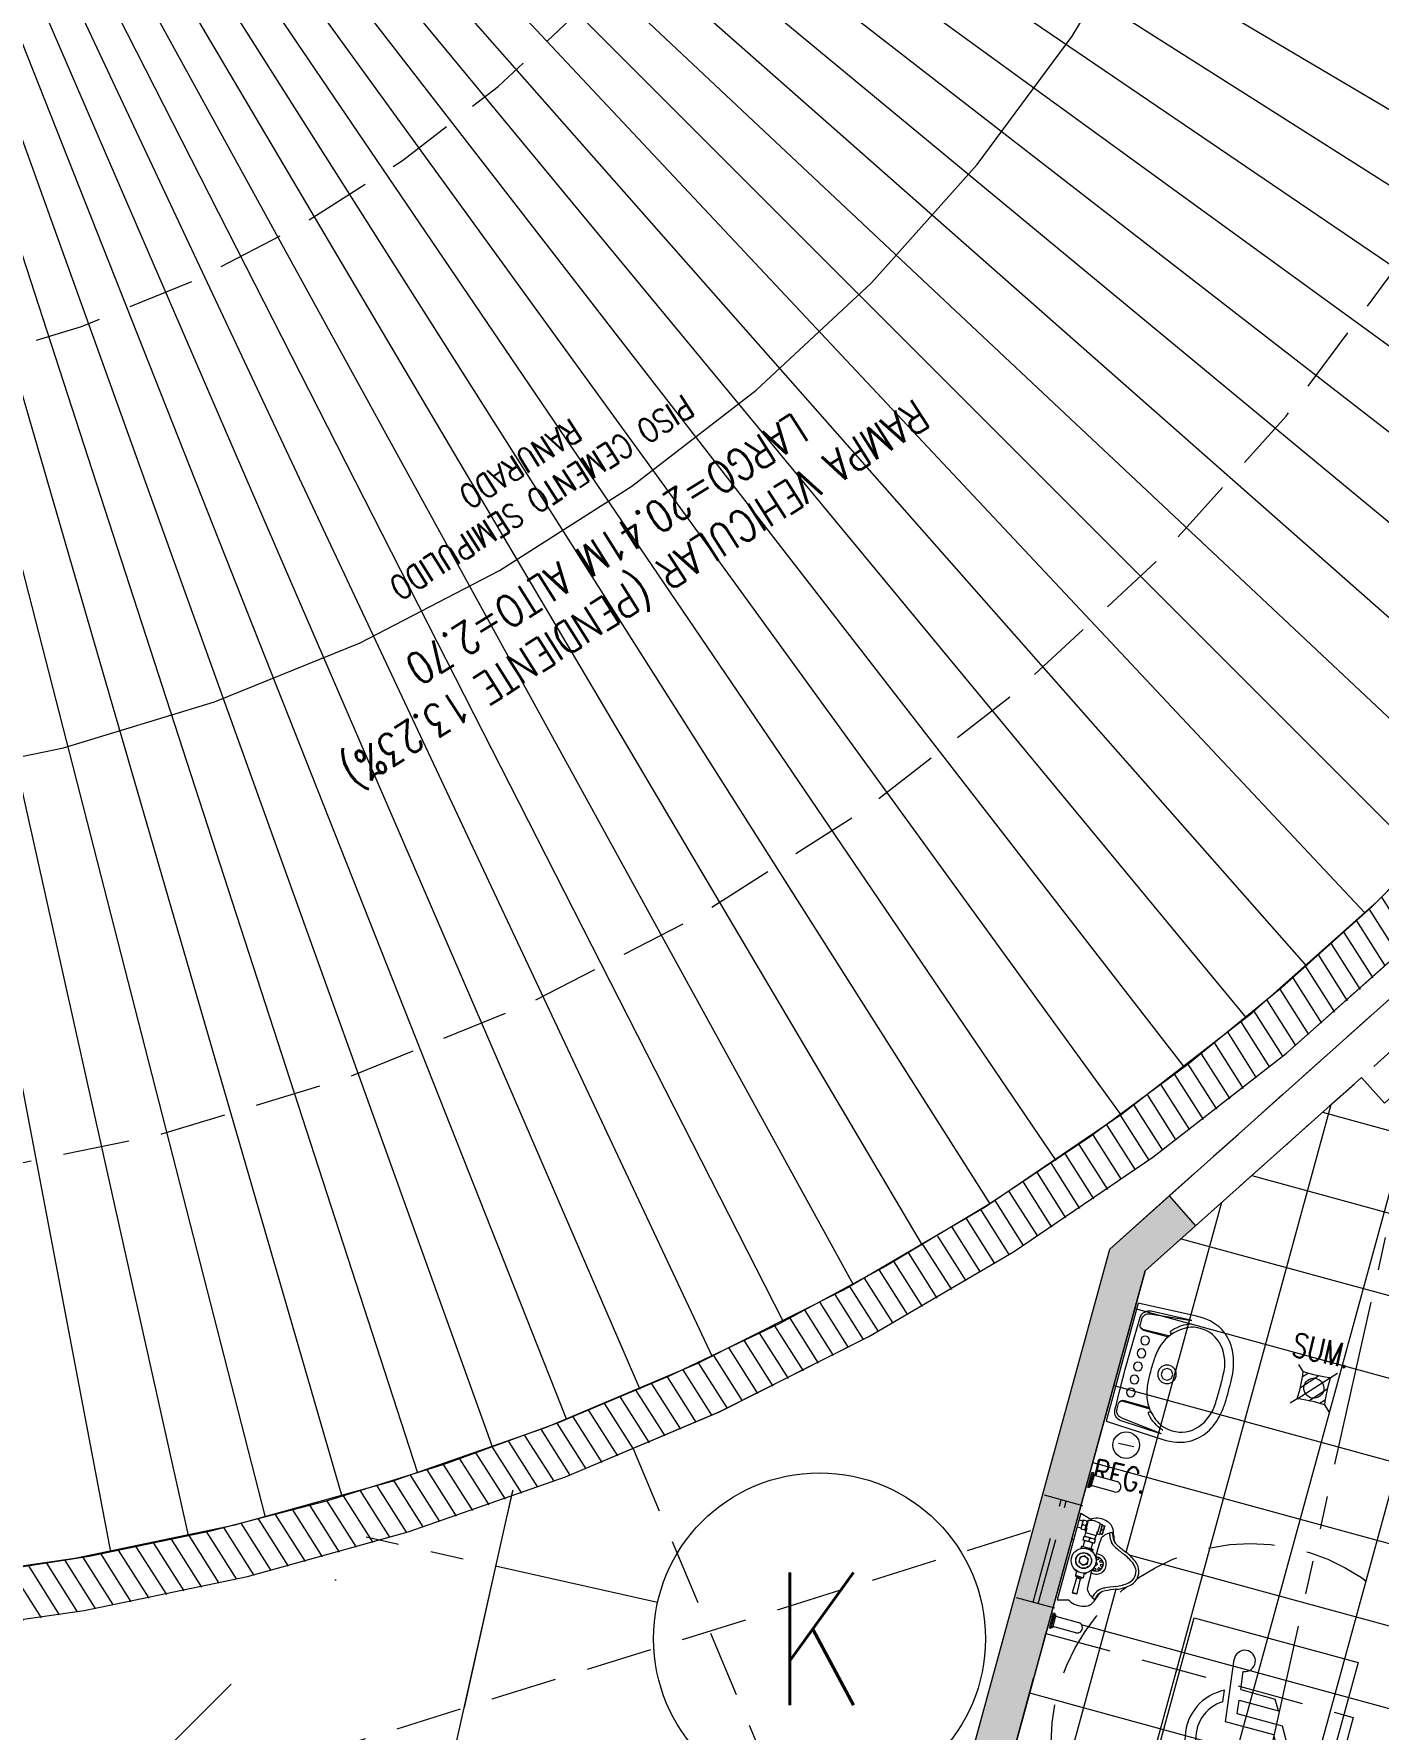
# Model space of a CAD drawing. Header units: millimetres. Extents: x 2471 to 2909, y 1327 to 1568.
# Drawn here: x 2596.63 to 2601.69, y 1399.69 to 1406.07 of the extents above; entities that cross this region are included whole.
import ezdxf
from ezdxf.enums import TextEntityAlignment as Align
from ezdxf.xclip import XClip

# ---------------------------------------------------------------- set-up
doc = ezdxf.new("R2010")
doc.units = ezdxf.units.MM
doc.header["$XCLIPFRAME"] = 2
doc.set_wipeout_variables(frame=1)
for name, pattern in [('ACAD_ISO07W100', [3, 0, -3]), ('HIDDEN', [0.375, 0.25, -0.125]), ('HIDDEN2', [0.1875, 0.125, -0.0625]), ('PHANTOM', [2.5, 1.25, -0.25, 0.25, -0.25, 0.25, -0.25])]:
    doc.linetypes.add(name, pattern=pattern)
doc.layers.get('0').update_dxf_attribs({"color": 251, "lineweight": 9})
for name, color, linetype, lineweight in [('000 SOS 911 TEXTOS ACI', 7, 'Continuous', 9), ('000 SOS 911 TUBERIA ACI', 3, 'Continuous', 9), ('A-COTAS INT', 251, 'Continuous', 13), ('A-EJES', 251, 'PHANTOM', 13), ('A-EST HATCH', 251, 'Continuous', 13), ('A-EST PLACAS', 251, 'Continuous', 13), ('A-EST VIGAS', 251, 'HIDDEN2', 13), ('A-ESTRUCTURA-HATCH', 251, 'Continuous', 13), ('A-ESTRUCTURA-MUROS', 251, 'Continuous', 13), ('A-HATCH', 251, 'Continuous', 13), ('A-MUROS', 251, 'Continuous', 13), ('A-PROYECCIONES', 251, 'HIDDEN', 13), ('A-SANITARIOS', 251, 'Continuous', 13), ('A-TEXTO-ACABADO PISO', 251, 'Continuous', 13), ('A_50_TextoAmbiente', 251, 'Continuous', 13), ('A_50_TextoIndicaciones', 251, 'Continuous', 13)]:
    doc.layers.add(name, color=color, linetype=linetype, lineweight=lineweight)
doc.styles.add('ROMANS', font='romans.shx', dxfattribs={"width": 0.8})

# ---------------------------------------------------------------- blocks, each defined once
blk = doc.blocks.new('A$C64a6e5d1')
at = {"layer": 'A-EJES', "ltscale": 0.5}
for p, q in [((27.69463150197407, 45.62685496546328, 1.47014816653891e-07), (21.08366589411162, 16.0934210922569, 2.266941241195075e-07)), ((24.01112452655798, 15.43813801836222, -3.726943398050152e-07), (30.62207033467712, 44.97157632466406, -3.726943398050152e-07)), ((23.09896986704553, 22.23574769217521, 3.432637875748267e-07), (1.557152374618454, 27.05780849326402, 1.593345876059353e-07))]:
    blk.add_line(p, q, dxfattribs=at)
at = {"layer": 'A-EJES', "linetype": 'Continuous'}
blk.add_circle((23.7088761809282, 22.09922191407531, -4.021248920352028e-07), 0.6249999999999999, dxfattribs=at)
at = {"layer": 'A-EJES', "color": 1, "linetype": 'Continuous', "style": 'ROMANS', "width": 0.8}
blk.add_text('K', height=0.4999999999999999, dxfattribs=at).set_placement((23.7088761809282, 22.09922191407531, -4.021248920352028e-07), align=Align.MIDDLE_CENTER)
blk = doc.blocks.new('d')
for p, q in [((3.021855405531824, -1.766747577814385), (8.201111759990454, -4.794972922420129, -1.935233945738587e-05)), ((2.964869419112802, -1.860794567270204), (8.046451266855001, -5.050210039131343, -1.935233945738587e-05)), ((2.904957465827465, -1.953005176736042), (7.883849898353219, -5.300463207997382, -1.935233945738587e-05)), ((2.842178669758141, -2.043288405751809), (7.713468121364713, -5.545485459268093, -1.935233945738587e-05)), ((2.776594986207783, -2.131555155618116), (7.535474082455039, -5.785034985281527, -1.935233945738587e-05)), ((2.708271138370037, -2.217718317871913), (7.350043441168964, -6.018875380046666, -1.935233945738587e-05)), ((2.637274554930627, -2.301692860201001), (7.157359194010496, -6.246775872074068, -1.935233945738587e-05)), ((2.56367529835552, -2.383395910263062), (6.957611497491598, -6.468511551385745, -1.935233945738587e-05)), ((2.487546005286276, -2.462746834149584), (6.750997478142381, -6.683863589540124, -1.935233945738587e-05)), ((2.408961803652346, -2.539667326025665), (6.53772103972733, -6.892619461752474, -1.935233945738587e-05)), ((2.328000248409808, -2.614081472158432), (6.317992659285665, -7.094573150156066, -1.935233945738587e-05)), ((2.244741236791015, -2.685915836133063), (6.09202918317169, -7.289525352185592, -1.935233945738587e-05)), ((2.159266938455403, -2.755099524743855), (5.860053610056639, -7.477283672429621, -1.935233945738587e-05)), ((2.071661702357233, -2.821564263664186), (5.622294871136546, -7.657662817277014, -1.935233945738587e-05)), ((1.982011986896396, -2.88524445774965), (5.378987605683506, -7.830484771868214, -1.935233945738587e-05)), ((1.890406264923513, -2.946077265543863), (5.130371930077672, -7.995578984729946, -1.935233945738587e-05)), ((1.701690257526934, -3.058963445713744), (4.61820175498724, -8.301940253935754, -1.935233945738587e-05)), ((1.796934940852225, -3.004002649104223), (4.876693195663393, -8.152782524935901, -1.935233945738587e-05)), ((1.604766213335097, -3.110905414447188), (4.355152705684304, -8.442904970608652, -1.935233945738587e-05)), ((1.506258456967771, -3.159777295542881), (4.087805646471679, -8.57553755841218, -1.935233945738587e-05)), ((1.304882141761482, -3.248120948439464), (3.541276836767793, -8.815291135571897, -1.935233945738587e-05)), ((1.406264206394553, -3.20553085859865), (3.816424417309463, -8.699707127874717, -1.935233945738587e-05)), ((1.202212317846715, -3.287505535408854), (3.262634444981813, -8.922175514511764, -1.935233945738587e-05)), ((0.9934158455580473, -3.356505930423737), (2.695968344807625, -9.109432150609791, -1.935233945738587e-05)), ((1.098356054164469, -3.323645751923323), (2.980772226117551, -9.02025478426367, -1.935233945738587e-05)), ((0.6731319194659591, -3.435098328394815), (1.826730247586966, -9.322717202827334, -1.935233945738587e-05)), ((0.7806988144293427, -3.412259730277583), (2.118662489578128, -9.260738020762801, -1.935233945738587e-05)), ((0.8874952560290694, -3.386053643189371), (2.408503868617117, -9.189619607990608, -1.935233945738587e-05))]:
    blk.add_line(p, q)
blk = doc.blocks.new('EST P2')
at = {"layer": 'A-ESTRUCTURA-HATCH'}
h = blk.add_hatch(dxfattribs=at)
h.set_pattern_fill('ANSI31', color=256, scale=0.02, angle=-1.27e-14)
h.set_pattern_definition([(44.99999999999999, (-226392.077087921, -8188163.059610654), (-0.04490128060534576, 0.04490128060534578), [])])
h.paths.add_polyline_path([(-3.609999800828518, 5.049997551366687), (-3.609999800828518, 4.849997551180422), (-44.78499944024952, 4.849997609853745), (-44.78499937866582, -0.150002358481288), (-46.98999937772169, -0.1500023575499654), (-46.9900000851776, -11.15000259596854), (-3.609999100299319, -11.15005090925843), (-3.609999100299319, -11.40005090925843), (-47.2400000844209, -11.40000240411609), (-47.2400001185888, 0.1499976376071572), (-45.03500012474251, 0.1499976441264153), (-45.03499907316291, 5.049739951267838)])
h.paths.add_polyline_path([(5.875668717751978, 4.849997540004551), (5.875668724213028, 5.04999746195972), (35.52999999574968, 5.049996704794466), (35.52999999574968, 4.849997699260712)])
h.paths.add_polyline_path([(35.5800006974896, -11.1500659417361), (71.88000514596933, -11.1501255556941), (71.88000514596933, -11.40006201900542), (35.5800006974896, -11.40000240504742)])
h.paths.add_polyline_path([(-3.559999100310961, -11.15003591496497), (35.53000069750124, -11.15003591496497), (35.53000069750124, -11.40006590355188), (-3.559999100310961, -11.40006590355188)])
edge = h.paths.add_edge_path()
edge.add_arc((63.30066905263811, -0.1500025354325771), 9.699999993899837, 359.9999991583288, 539.9999991583288)
edge.add_line((53.60066905873828, -0.1500023929402232), (53.80066905874992, -0.1500023929402232))
edge.add_arc((63.30066905263811, -0.1500025354325771), 9.499999993888196, -8.593905818088388e-07, 179.9999991406095, ccw=False)
edge.add_line((72.80066904652631, -0.150002677924931), (73.00066904653795, -0.150002677924931))
h.paths.add_polyline_path([(47.91501720307861, 5.049996227025986), (35.5800006974896, 5.049997347407043), (35.5800006974896, 4.849997348152101), (47.91501677152701, 4.849997607059777)])
edge = h.paths.add_edge_path()
edge.add_arc((63.30067374471555, -0.1500072186431491), 3.300005388408394, 0.001083006205986332, 49.99451370772372)
edge.add_line((65.42211837161449, 2.377740446478128), (65.42216933166492, -0.149981296621263))
edge.add_line((65.42216933166492, -0.149981296621263), (65.27216933167074, -0.149981296621263))
edge.add_line((65.27216933167074, -0.149981296621263), (65.27212526180665, 2.49638928938657))
edge.add_arc((63.30067374502263, -0.1500072187881225), 3.30000538810306, 53.3154749084723, 179.9999211762089)
edge.add_line((60.00066835692269, -0.1500026788562536), (59.80066835694015, -0.1500026788562536))
edge.add_arc((63.30067374503412, -0.1500072197542965), 3.500005388096913, 0.0010211384221179287, 179.9999256646022, ccw=False)
edge.add_line((66.80067913257517, -0.1499448418617249), (66.60066855713376, -0.1499448418617249))
edge.add_line((66.60066855713376, -0.1499448418617249), (66.60067913253442, -0.1499448418617249))
h.paths.add_polyline_path([(51.86500159354182, 4.849997512064874), (53.37567124812631, 4.84999814722687), (53.37566821934888, 5.049995731562376), (51.86500180145958, 5.049995731562376)])
at = {"layer": 'A-ESTRUCTURA-MUROS'}
blk.add_lwpolyline([(73.00066904653795, -0.150002677924931, 1), (53.60066905873828, -0.1500023929402232), (53.80066905874992, -0.1500023929402232, -1), (72.80066904652631, -0.150002677924931)], format="xyb", close=True, dxfattribs=at)
blk = doc.blocks.new('TEXTOSSS')
at = {"layer": 'A-TEXTO-ACABADO PISO', "insert": (-7.909335111267865, -33.97801440861076), "char_height": 0.08999999999999997, "attachment_point": 2, "rotation": 315, "style": 'ROMANS'}
blk.add_mtext_dynamic_manual_height_columns('PISO CEMENTO SEMIPULIDO RANURADO', width=1.586306558412616, gutter_width=12.5, heights=[0], dxfattribs=at)
at = {"layer": 'A_50_TextoAmbiente', "insert": (-7.620507689192891, -33.54430045746267, -5.666834680345597e-05), "char_height": 0.12, "width": 5.062902857204897, "attachment_point": 2, "rotation": 315, "style": 'ROMANS'}
blk.add_mtext('RAMPA VEHICULAR (PENDIENTE 13.23%)\\PLARGO=20.41M ALTO=2.70', dxfattribs=at)
blk = doc.blocks.new('A$C47ad906b')
at = {"color": 240, "true_color": 0xed1f24}
blk.add_wipeout([(-17.953227682246578, 13.781539750052644), (-20.158227676092878, 13.781539743533344), (-20.15824051667005, 2.2315396962364957), (98.96177758846528, 2.2314800813328475), (98.96177758846528, 7.231536512030289), (99.79060074337289, 7.231536517618238), (100.08244148290318, 13.481702050892608), (99.93989140688643, 15.138389427373497), (99.30110331240823, 17.295654445486676), (98.43401861842264, 18.89098553555675), (96.58639996431083, 20.938140759489627), (95.15237524066232, 21.927706266133384), (93.56575523940259, 22.644318263925314), (92.37249825321024, 22.97520465503389), (90.38244163762641, 23.18153955880554), (88.35917990261694, 22.9681836155998), (87.11130341247112, 22.61333338531989), (85.586088504489, 21.912731525167715), (83.90738181590969, 20.703977129807228), (82.68623239790567, 19.385637073618724), (82.19387343895136, 18.681540035409867), (75.14678964553966, 18.681529056047978), (75.14678964553966, 19.131529056234243), (74.54678964556292, 19.131529056234243), (74.54678964556292, 18.681529056047978), (70.67177248169533, 18.681540081975953), (70.67177248169533, 19.131529056234243), (70.07177248171861, 19.13153871218671), (70.07177248171861, 18.68152943183665), (59.80800055223149, 18.68153988453554), (59.80800055223149, 19.531422669766428), (55.857828757489145, 19.53142267069775), (55.85782872460184, 18.68153897758141), (37.39177267651753, 18.68152980762531), (9.601772922989724, 18.681819274565285), (9.601772922989724, 19.13148368219842), (9.001772923013014, 19.13148368219842), (9.001772923013014, 18.681732758669128), (7.6574398078627866, 18.681538915028753), (7.6574398078627866, 19.531538932351367), (3.7074196984721866, 19.53153893328269), (3.707411108128582, 18.681841948335617), (-19.192632102418273, 18.681930037654993), (-19.192632124854427, 18.481540242908437), (-17.953227699679758, 18.48154010414156)], dxfattribs=at)
blk.add_arc((90.391537101008, 13.48169668647461), 6.499999999999945, 0.0007163694500206492, 170.1782186742224)
at = {"layer": 'A-MUROS'}
for centre, radius, start, end in [((90.3865414885804, 13.48165478673764), 9.699999998411663, 0.0009588945263567961, 180.0010031306734), ((90.3865414885804, 13.4816547872033), 9.499999999999945, 0.0004227246765926502, 180.0010121486575)]:
    blk.add_arc(centre, radius, start, end, dxfattribs=at)
at = {"layer": 'A-PROYECCIONES'}
for radius, end in [(7.999999999999945, 170.1767396856083), (4.999999999999945, 170.1805824494945)]:
    blk.add_arc((90.391537101008, 13.48169668647461), radius, 0.0007163694500206492, end, dxfattribs=at)
blk.add_blockref('EST P2', (27.0858724443242, 13.63165717385709))
at = {"layer": 'A-COTAS INT'}
blk.add_blockref('TEXTOSSS', (102.8177710119635, 51.9816565613728), dxfattribs=at)
at = {"layer": 'A-HATCH', "rotation": 102.3141185683093}
blk.add_blockref('d', (90.38654099684209, 13.48165479116142), dxfattribs=at)
blk = doc.blocks.new('ESTRUC TIPICA')
at = {"layer": 'A-EST HATCH'}
h = blk.add_hatch(color=256, dxfattribs=at)
h.dxf.hatch_style = 1
h.paths.add_polyline_path([(-5.699999053002102, -10.14002152252942), (-5.949999053002102, -10.14002152252942), (-5.949999204167398, -8.340021025389433), (-5.699999204167398, -8.340021025389433)])
edge = h.paths.add_edge_path()
edge.add_line((-1.549987649341347, -11.34001780021936), (-4.499974569072947, -11.34001745376736))
edge.add_line((-4.499974569072947, -11.34001745376736), (-4.499974569072947, -11.19001745339483))
edge.add_line((-4.499974569072947, -11.19001745339483), (-1.549987650185358, -11.19001066312194))
edge.add_line((-1.549987650185358, -11.19001066312194), (-1.54998766668723, -11.34001780021936))
h.paths.add_polyline_path([(7.958442438393831e-07, -8.990007377229631), (-1.699888164206641, -8.990007466636598), (-1.699888164206641, -8.740007466636598), (7.958442438393831e-07, -8.740007377229631)])
h.paths.add_polyline_path([(-0.25, 0), (-0.2499991564254742, -2.64999524038285), (8.435745257884264e-07, -2.64999524038285), (0, 0)])
h.paths.add_polyline_path([(-12.24999856686918, -5.057081580162048e-07), (-12.24999856686918, -1.000000505708158), (-11.99999856686918, -1.000000505708158), (-11.99999856686918, -5.057081580162048e-07)])
h.paths.add_polyline_path([(-5.699999204167398, -4.10713255405426e-07), (-6.999999204155756, -4.116445779800415e-07), (-6.999999204155756, -0.250000411644578), (-5.949999204167398, -0.2500004107132554), (-5.949999204167398, -0.7000004108995199), (-5.699999204167398, -0.7000004108995199)])
h.paths.add_polyline_path([(-12.40635024168296, -8.340021944604814), (-12.29899131841375, -8.190021941438317), (-11.26000042405212, -8.190021993592381), (-11.26000043359818, -10.14002200681716), (-11.41000043359236, -10.14002200681716), (-11.4100003412168, -8.34002198651433)])
h.paths.add_polyline_path([(-10.45111816481221, -15.02696360647678), (-13.24806996583357, -14.89634721446782), (-13.08666098394315, -11.44002198893577), (-10.29061457005446, -11.44002198893577), (-10.29061457005446, -11.59002572763711), (-12.94350261837826, -11.59002563543618), (-13.09123594930861, -14.75350781809539), (-10.44412085809745, -14.87712690327317)])
h.paths.add_polyline_path([(-14.55688774012378, -11.6024406356737), (-14.70569924346637, -11.81035797484219), (-14.84632813953795, -14.82170927617699), (-14.99616484297439, -14.81471196934581), (-14.8534686571802, -11.75909284129739), (-14.67886460458976, -11.51513860560954)])
h.paths.add_polyline_path([(-9.052642240509158, -15.09227180387825), (-8.954679945949465, -12.99455794692039), (-8.804843242483912, -13.00155525375158), (-8.895808262139326, -14.94943240378052), (-6.997876688110409, -15.03806495759636), (-6.906911689962726, -13.09018781222403), (-6.757074986293446, -13.0971851143986), (-6.855037292116322, -15.19489896763116)])
at = {"layer": 'A-EST PLACAS'}
blk.add_lwpolyline([(-14.55688774012378, -11.6024406356737), (-14.70569924346637, -11.81035797484219), (-14.84632813953795, -14.82170927617699), (-14.99616484297439, -14.81471196934581), (-14.8534686571802, -11.75909284129739), (-14.67886460458976, -11.51513860560954)], close=True, dxfattribs=at)
at = {"layer": 'A-EST VIGAS'}
for p, q in [((-14.67886460458976, -11.51513860560954), (-12.40635024168296, -8.340021944604814)), ((-14.55688774012378, -11.6024406356737), (-12.22188903755159, -8.340021952055395))]:
    blk.add_line(p, q, dxfattribs=at)
blk = doc.blocks.new('Logodiscapacitados')
for p, q in [((0, 0.4800000000000039), (0.4800000000000006, 0.4800000000000039)), ((0, 0), (0, 0.4800000000000039)), ((0.4800000000000006, 0.4800000000000039), (0.4800000000000006, 0)), ((0.1622895875148025, 0.2199999999999989), (0.1402321431004445, 0.396275124752762)), ((0.1801584640612077, 0.3188172262367743), (0.1737248752472418, 0.370232143100452)), ((0.1405933719720309, 0.2725788990340021), (0.1365612756047483, 0.3048019561028781)), ((0.1801584640612077, 0.3188172262367743), (0.2815119124371392, 0.3188172262367743)), ((0.1887696174760585, 0.2500000000000142), (0.1839123875564219, 0.2888172262367732)), ((0.1839123875564148, 0.2888172262367732), (0.2988324205128343, 0.2888172262367732)), ((0.2988324205128343, 0.2888172262367732), (0.2815119124371357, 0.3188172262367885)), ((0.3212435565298151, 0.2500000000000142), (0.1887696174760585, 0.2500000000000142)), ((0.3912435565298189, 0.1287564434702091), (0.3212435565298257, 0.2500000000000142)), ((0.30392304845412, 0.2200000000000131), (0.1622895875148025, 0.2199999999999989)), ((0.3802627944162893, 0.0877756813566606), (0.30392304845412, 0.2200000000000131)), ((0.333689822862528, 0.1384424343472261), (0.3099987546255463, 0.1794765682192576)), ((0.3912435565298189, 0.1287564434702091), (0.4172243186433528, 0.1437564434701954)), ((0.43222431864335, 0.1177756813566617), (0.4172243186433528, 0.1437564434701954)), ((0.3802627944162893, 0.0877756813566606), (0.43222431864335, 0.1177756813566617)), ((0.4800000000000006, 0), (0, 0))]:
    blk.add_line(p, q)
for centre, radius, start, end in [((0.1699999999999981, 0.4000000000000057), 0.03, 277.1323942720812, 187.1323942720811), ((0.1999999999999993, 0.1800000000000068), 0.14, 116.9449202910999, 342.7321100426033), ((0.1999999999999993, 0.1800000000000068), 0.11, 122.6877407454016, 359.7273586810887)]:
    blk.add_arc(centre, radius, start, end)
blk = doc.blocks.new('*U829')
at = {"color": 8}
for p, q in [((-0.05255790986177544, 0.0525579098622373), (-0.0745714035143692, 0.07457140351520763)), ((0.05255790986217335, 0.05255790986186781), (0.0745714035155629, 0.07457140351473157)), ((-0.05255790986160491, -0.05255790986180386), (0.05255790986217335, 0.05255790986186781)), ((-0.05101190224979746, 0.03308075352905604), (-0.03308908025564961, 0.05100357552345258)), ((-0.05005931912484129, -0.008012991235212041), (0.007998515074973511, 0.05004484296387091)), ((-0.007998515074177703, -0.05004484296377854), (0.05005931912478445, 0.008012991235240463)), ((-0.05255790986160491, -0.05255790986180386), (-0.07457140351482394, -0.07457140351433367)), ((0.03308908025638857, -0.05100357552305468), (0.05101190225127539, -0.03308075352832418)), ((0.05255790986257125, -0.05255790986218756), (0.07457140351493763, -0.07457140351487368))]:
    blk.add_line(p, q, dxfattribs=at)
for centre, major_axis, ratio, start_param, end_param in [((2.557953848736361e-12, 0.5881668390071653), (0.1672660671400593, 0.51152841724816), 0.9999999999977225, 3.359811592139888, 3.555440088374246), ((-0.5912381476541668, 2.287947609147523e-12), (-0.5144337469040855, 0.1682160887789476), 0.9999999999998253, 3.360365763984911, 3.55488591652801), ((0, 0), (0.01176114797186832, 0.03596761441179586), 0.9999999999995624, 5.813820330443059, 12.09700563762265), ((0.5912381476557584, -1.442401753593003e-12), (-0.5144337469039056, 0.1682160887788888), 0.9999999999977395, 0.2187731103955268, 0.4132932629389847), ((-1.080024958355352e-12, -0.5881668390070587), (-0.5115284172486881, 0.1672660671402319), 0.9999999999992896, -1.352577388245432, -1.156948892011544)]:
    blk.add_ellipse(centre, major_axis=major_axis, ratio=ratio, start_param=start_param, end_param=end_param, dxfattribs=at)
at = {"layer": 'A_50_TextoIndicaciones', "color": 2, "style": 'ROMANS', "width": 0.75}
blk.add_text('SUM.', height=0.09, dxfattribs=at).set_placement((-0.1125199379610535, 0.1002835780382156))
blk = doc.blocks.new('*U831')
at = {"color": 8, "linetype": 'Continuous'}
blk.add_line((0.02962962962959637, 2.164881607313873e-10), (-0.02962962962959637, -2.164952661587449e-10), dxfattribs=at)
blk.add_circle((0, 0), 0.04999999999998935, dxfattribs=at)
at = {"layer": 'A_50_TextoIndicaciones', "color": 2, "style": 'ROMANS', "width": 0.75}
blk.add_text('REG.', height=0.09, dxfattribs=at).set_placement((-0.09939797697307996, -0.164411486270698))
blk = doc.blocks.new('6P_CADET')
blk.add_wipeout([(-5.975775430044905e-13, -0.16900000000032378), (-0.03802100324045976, -0.15904211819972952), (-0.04176660108632929, -0.15878955983651655), (-0.04534138771305543, -0.1599359408795749), (-0.05514151856002898, -0.16439130815198166), (-0.061033593018253715, -0.16629548883934375), (-0.0690326912611935, -0.16804926649842655), (-0.07743500807816472, -0.1689253720646362), (-0.08775100751036032, -0.16869433866783068), (-0.09705990116949868, -0.16723748603351063), (-0.10616028379898122, -0.16492166387657514), (-0.1156172384317693, -0.16113388501649406), (-0.12140018389500801, -0.1571482130733186), (-0.12759583685606946, -0.15077148768453508), (-0.13128458078337996, -0.14535212789349122), (-0.13539306939490606, -0.13716805871844628), (-0.13931563556625495, -0.1273490943118375), (-0.14149999998528262, -0.12000000006124784), (-0.1443029055121857, -0.11174302714854145), (-0.14710099330225687, -0.10576043168404364), (-0.15072664202343314, -0.09960642390134977), (-0.1556359458202421, -0.09377592325534778), (-0.16010551860113928, -0.09107370879306548), (-0.1649999999925893, -0.0890000000042811), (-0.1741089780000051, -0.08459603879931937), (-0.18250065281801747, -0.08077856013404572), (-0.1894988751828491, -0.07776559389137494), (-0.20261678630532065, -0.0725227480518541), (-0.21378419054350645, -0.06757783157055564), (-0.22261241912464938, -0.06295840694068644), (-0.2318296555226097, -0.057437252325845845), (-0.23903704968203165, -0.05257209539160035), (-0.24662610529457404, -0.0468700982323117), (-0.25286995249094313, -0.041417084462144316), (-0.25934029506976375, -0.033925112401979374), (-0.2639466975947964, -0.02676680006857063), (-0.2672910877616635, -0.019805589867514906), (-0.269372277146701, -0.010215817663010662), (-0.27000024494991354, -0.00019823637942228967), (-0.26961605140971756, 0.0076432828371051365), (-0.267898730191579, 0.018042770865107416), (-0.2646634746895737, 0.02537417416206389), (-0.26040482633305767, 0.032443128671403365), (-0.25267110036945384, 0.04162508100526546), (-0.24796345462969135, 0.04579847797750286), (-0.24153226527519353, 0.050766052327497035), (-0.23549546977517694, 0.055026187222513956), (-0.2277935721995281, 0.059947228012575016), (-0.2193323536059531, 0.0647477759434984), (-0.211970212147401, 0.06845131317486342), (-0.20292814475319215, 0.07240458483255136), (-0.19259176405312736, 0.07648240498899916), (-0.184280975118172, 0.07999753115539587), (-0.17892966133633573, 0.08237543775644157), (-0.17281043865330345, 0.08520709518638825), (-0.1666017814307294, 0.0882055533003264), (-0.16142545983392342, 0.09043122938274334), (-0.1556359458251607, 0.09377592325070733), (-0.1517359579511932, 0.09804248670520077), (-0.14808486493033346, 0.10395834565647602), (-0.14427942110939052, 0.11180023459784214), (-0.14149999998528262, 0.12000000006029629), (-0.13930082927165555, 0.12739268327968611), (-0.13598711086268303, 0.13585802674291467), (-0.1329999999998286, 0.14199999999914004), (-0.12904926269114128, 0.1488506126563601), (-0.12563522133954932, 0.15303879726462075), (-0.11918807737522577, 0.15885827670383196), (-0.11265431688199468, 0.16263844175693562), (-0.10699251342210366, 0.16470001031191278), (-0.09967865136135208, 0.1666056113806179), (-0.08896588227131223, 0.1685723852029891), (-0.07942504139518552, 0.16899238846477183), (-0.07131386730112763, 0.16838291137139472), (-0.06129773863946074, 0.16636833363135642), (-0.05333451222482745, 0.16369613824876986), (-0.04675309957133228, 0.16068603075905125), (-0.04176660108632929, 0.158789559835565), (-0.036680033919003596, 0.15939332444981125), (-0.03135115648599382, 0.1607889828252697), (4.61977629129251e-06, 0.16900120994114332)])
for p, q in [((-0.065932203390048, 0.1264999999543761), (-0.0639322033896406, 0.1284999999538741)), ((-0.0500677966103922, 0.1284999999538741), (-0.0639322033896406, 0.1284999999538741)), ((-0.0480677966099847, 0.1264999999543761), (-0.0500677966103922, 0.1284999999538741)), ((-2.274e-13, 0.1689999999994143), (-0.0380210032401465, 0.159042118198613)), ((-2.274e-13, -0.1690000000003238), (-2.274e-13, 0.1689999999994143)), ((-0.0720000000003438, 0.0629999999541724), (-0.0694999999998345, 0.0654999999537722)), ((-0.0694999999998345, 0.0654999999537722), (-0.0445000000001983, 0.0654999999537722)), ((-0.0480677966099847, 0.1264999999543761), (-0.065932203390048, 0.1264999999543761)), ((-0.065932203390048, 0.1264999999543761), (-0.06400000000053299, 0.0694999999536776)), ((-0.0499999999994998, 0.0694999999536776), (-0.06400000000053299, 0.0694999999536776)), ((-0.0480677966099847, 0.1264999999543761), (-0.0499999999994998, 0.0694999999536776)), ((-0.04199999999968899, 0.0629999999541724), (-0.0445000000001983, 0.0654999999537722)), ((-0.0684416759706892, 0.0454999999542452), (-0.0779999999997472, 0.0454999999542452)), ((-0.0779999999997472, 0.0419542839867972), (-0.0779999999997472, 0.0454999999542452)), ((-0.0720000000003438, 0.0629999999541724), (-0.04199999999968899, 0.0629999999541724)), ((-0.0720000000003438, 0.0454999999542452), (-0.0720000000003438, 0.0629999999541724)), ((-0.0455583240293436, 0.0454999999542452), (-0.0360000000002856, 0.0454999999542452)), ((-0.04199999999968899, 0.0454999999542452), (-0.04199999999968899, 0.0629999999541724)), ((-0.0360000000002856, 0.0419542839867972), (-0.0360000000002856, 0.0454999999542452)), ((-0.0789999999999509, -0.0505000000007385), (-0.0789999999999509, -0.0414386527886563)), ((-0.0350000000000819, -0.0505000000007385), (-0.0789999999999509, -0.0505000000007385)), ((-0.0725000000004457, -0.0505000000007385), (-0.0725000000004457, -0.0735000000008768)), ((-0.0414999999995871, -0.0505000000007385), (-0.0414999999995871, -0.0735000000008768)), ((-0.0350000000000819, -0.0505000000007385), (-0.0350000000000819, -0.0414386527886563)), ((-0.0990000000003875, -0.1470000000003893), (-0.0990000000003875, -0.1130000000007385)), ((-0.0890000000001692, -0.1130000000007385), (-0.0990000000003875, -0.1130000000007385)), ((-0.0890000000001692, -0.1496299091527362), (-0.0890000000001692, -0.1103700908483915)), ((-0.0774999999996453, -0.1103700908483915), (-0.0890000000001692, -0.1103700908483915)), ((-0.0800000000001546, -0.1496299091527362), (-0.0800000000001546, -0.1103700908483915)), ((-0.0795000000000528, -0.0735000000008768), (-0.03449999999998, -0.0735000000008768)), ((-0.0795000000000528, -0.0735000000008768), (-0.0795000000000528, -0.0885000000002947)), ((-0.0795000000000528, -0.0885000000002947), (-0.03449999999998, -0.0885000000002947)), ((-0.0365000000003875, -0.1035000000006221), (-0.0774999999996453, -0.1035000000006221)), ((-0.0774999999996453, -0.120185045424023), (-0.0774999999996453, -0.1035000000006221)), ((-0.0769999999995434, -0.0885000000002947), (-0.0769999999995434, -0.1035000000006221)), ((-0.0570000000009259, -0.0757287970286598), (-0.0570000000009259, -0.0862712029716022)), ((-0.0370000000004893, -0.0885000000002947), (-0.0370000000004893, -0.1035000000006221)), ((-0.0365000000003875, -0.120185045424023), (-0.0365000000003875, -0.1035000000006221)), ((-0.0319999999994707, -0.1103700908483915), (-0.0365000000003875, -0.1103700908483915)), ((-0.03449999999998, -0.0735000000008768), (-0.03449999999998, -0.0885000000002947)), ((-0.0339999999998781, -0.1496299091527362), (-0.0339999999998781, -0.1103700908483915)), ((-0.0319999999994707, -0.1496299091527362), (-0.0319999999994707, -0.1103700908483915)), ((-0.0149999999996453, -0.1130000000007385), (-0.0319999999994707, -0.1130000000007385)), ((-0.0149999999996453, -0.1470000000003893), (-0.0149999999996453, -0.1130000000007385)), ((-2.274e-13, -0.1165000000005421), (-0.0149999999996453, -0.1165000000005421)), ((-0.0890000000001692, -0.1470000000003893), (-0.0990000000003875, -0.1470000000003893)), ((-0.0906839799774844, -0.1300000000005639), (-0.0973160200230723, -0.1300000000005639)), ((-0.0800000000001546, -0.1496299091527362), (-0.0890000000001692, -0.1496299091527362)), ((-2.274e-13, -0.1690000000003238), (-0.0380210032401465, -0.1590421181995225)), ((-0.0319999999994707, -0.1496299091527362), (-0.0339999999998781, -0.1496299091527362)), ((-0.0149999999996453, -0.1470000000003893), (-0.0319999999994707, -0.1470000000003893)), ((-0.0166839799769605, -0.1300000000005639), (-0.0303160200239745, -0.1300000000005639)), ((-2.274e-13, -0.1435000000005857), (-0.0149999999996453, -0.1435000000005857))]:
    blk.add_line(p, q)
blk.add_lwpolyline([(-0.0409999999994852, 0.0092376043062359), (-0.0570000000009259, 0.018475208613836), (-0.0730000000005475, 0.0092376043062359), (-0.0730000000005475, -0.0092376043071454), (-0.0570000000009259, -0.0184752086147455), (-0.0409999999994852, -0.0092376043071454)], close=True)
for centre, radius in [((-0.1270000000006348, -4.547e-13), 0.0045), ((-0.1208492424050291, 0.0148492424045799), 0.0045), ((-0.1059999999999945, 0.0209999999992761), 0.0045), ((-0.0570000000009259, -4.547e-13), 0.0469165423001687), ((-0.0570000000009259, -4.547e-13), 0.03), ((-0.0570000000009259, -4.547e-13), 0.0289999999999964), ((-0.0570000000009259, -4.547e-13), 0.0160000000000037), ((-0.1208492424050291, -0.0148492424054894), 0.0045), ((-0.1059999999999945, -0.0210000000001855), 0.0045)]:
    blk.add_circle(centre, radius)
for centre, radius, start, end in [((-0.044535714287349, 0.0951785714291873), 0.1000908388418195, 152.1091060312675, 165.6414556765688), ((-0.1135813630046414, 0.1155361613341483), 0.0250224572277779, 150.6393274045463, 167.3874265907807), ((-0.1327750479033511, 0.1263338963913156), 0.003, 68.28303975679617, 150.6393274045463), ((-0.0952908745368859, 0.1248177062147988), 0.0414392249305666, 137.0763156572032, 155.503453334091), ((-0.1559807559954152, 0.0680707349724799), 0.0657144390597246, 28.07725296713617, 68.28303975679617), ((-0.0965999671136615, 0.1273529154882453), 0.0387661000172114, 100.2527870503185, 138.5025915816307), ((-0.0809322709158096, 0.0946553784856406), 0.0743522884209831, 61.40083545806804, 107.6694065261961), ((-0.0405545971591437, 0.1687158404324691), 0.01, 241.400835458068, 284.676393137462), ((-0.1348896561069068, -0.09394387203929), 0.1797598628736765, 112.6101745798525, 129.6285091455566), ((-0.3493260869547612, 0.4586304347790247), 0.4130408752748904, 290.6001636846018, 296.5043636611322), ((-0.3493260869547612, 0.4586304347790247), 0.4240408752748904, 290.6001636846018, 296.5043636611322), ((-0.1769000000006144, 0.1238999999991392), 0.0368730253701807, 288.828052633719, 321.6071333023766), ((-0.1769000000006144, 0.1238999999991392), 0.0478730253701807, 288.828052633719, 321.6071333023766), ((-0.1704302193923013, 0.1112148346524009), 0.0228688906880167, 310.3095562336248, 330.633323537567), ((-0.2086315789495075, 0.1381842105261057), 0.0695508044855894, 326.7007571050604, 344.8437522591059), ((-0.183250000000271, 0.1311249999994288), 0.0463689349139839, 319.4824710549248, 347.3874265907808), ((-0.183250000000271, 0.1311249999994288), 0.0573689349139839, 319.4824710549248, 347.3874265907808), ((-0.1135813630046414, 0.1155361613341483), 0.0140224572277779, 150.6393274045463, 167.3874265907807), ((-0.1222203436229847, 0.11978938823313), 0.0044393790527486, 84.88459455089911, 143.7977515269621), ((-2.547250000016219, -4.547e-13), 2.451250000015489, 0.6048052252772164, 2.314666136241198), ((-0.0591802100082077, 0.0637063812087035), 0.0075363382180361, 129.7575294627569, 166.2317041218778), ((-0.054819789991825, 0.0637063812087035), 0.0075363382180361, 13.76829587812219, 50.24247053724304), ((-0.1897841274169423, -0.0001982363796742), 0.0802161175331678, 166.8560540835294, 192.8219774732047), ((-0.2075958780571909, -0.0041885743989951), 0.0642702628585846, 130.7416339696992, 159.7630068972821), ((-0.1880000000003292, -4.547e-13), 0.07099999999952099, 167.9395292772575, 192.0604707225841), ((-0.2066390394122664, -0.0050496310791459), 0.0545473338677044, 130.8841064587138, 158.6207636146749), ((-0.1348896561069068, -0.09394387203929), 0.1687598628736765, 112.6101745798525, 129.6285091455566), ((-0.1059999999999945, -4.547e-13), 0.038, 75.17225058906054, 284.8277494109394), ((-0.1059999999999945, -4.547e-13), 0.027, 68.555550183141, 291.444449816859), ((-0.1059999999999945, -4.547e-13), 0.0045, 60.06178083593229, 299.9382191640677), ((-0.067499999999427, 0.0179601734157586), 0.0275398265384969, 92.11416979502748, 112.412124791931), ((-0.0465000000006057, 0.0179601734157586), 0.0275398265384969, 67.58787520817314, 87.8858302051808), ((-0.2066390394122664, 0.0050496310782364), 0.0655473338677044, 200.5881867510928, 229.1158935412862), ((-0.2066390394122664, 0.0050496310782364), 0.0545473338677044, 201.3792363851895, 229.1158935412862), ((-0.1348896561069068, 0.0939438720383805), 0.1797598628736765, 230.3714908544434, 247.3898254201476), ((-0.1348896561069068, 0.0939438720383805), 0.1687598628736765, 230.3714908544434, 247.3898254201476), ((-0.3493260869547612, -0.4586304347799342), 0.4240408752748904, 63.49563633886797, 69.3998363153981), ((-2.547250000016219, -4.547e-13), 2.451250000015489, 357.6853338637588, 359.3951947747228), ((-0.0618617256916423, -0.0203404867993413), 0.0304421016153642, 235.7379095185946, 262.1870684304873), ((-0.0521382743083905, -0.0203404867993413), 0.0304421016153642, 277.8129315695127, 304.2620904814054), ((-0.3493260869547612, -0.4586304347799342), 0.4130408752748904, 63.49563633886797, 69.3998363153981), ((-0.1769000000006144, -0.1239000000000487), 0.0368730253701807, 38.3928666976234, 71.17194736628093), ((-0.1769000000006144, -0.1239000000000487), 0.0478730253701807, 38.3928666976234, 71.17194736628093), ((-0.1704302193923013, -0.1112148346533104), 0.0228688906880167, 29.36667646243293, 49.69044376637525), ((-0.2086315789495075, -0.1381842105270152), 0.0695508044855894, 15.15624774089394, 33.29924289493962), ((-0.183250000000271, -0.1311250000003383), 0.0463689349139839, 12.61257340921922, 40.51752894507523), ((-0.044535714287349, -0.0951785714300968), 0.1000908388418195, 194.3585443234311, 207.8908939687325), ((-0.183250000000271, -0.1311250000003383), 0.0573689349139839, 12.61257340921922, 40.51752894507523), ((-0.1135813630046414, -0.1155361613350578), 0.0250224572277779, 192.6125734092192, 209.3606725954536), ((-0.1559807559954152, -0.0680707349733893), 0.0657144390597246, 291.7169602432038, 331.9227470328639), ((-0.1135813630046414, -0.1155361613350578), 0.0140224572277779, 192.6125734092192, 209.3606725954536), ((-0.1222203436229847, -0.1197893882340395), 0.0044393790527486, 216.2022484730378, 275.1154054491009), ((-0.0767058547064608, -0.1215000000006512), 0.0222941452929436, 157.5878752080449, 202.4121247920664), ((-0.1112941452940959, -0.1215000000006512), 0.0222941452929436, 337.5878752079336, 22.41212479195512), ((-0.0682500000004893, -0.1030069570065279), 0.0295069570063393, 67.58787520875845, 112.4121247912415), ((-0.0682500000004893, -0.05899304299373401), 0.0295069570063393, 247.5878752087584, 292.4121247912415), ((-0.0457499999995434, -0.1030069570065279), 0.0295069570063393, 67.58787520875845, 112.4121247912415), ((-0.0457499999995434, -0.05899304299373401), 0.0295069570063393, 247.5878752087584, 292.4121247912415), ((-0.009705854707363001, -0.1215000000006512), 0.0222941452925905, 157.587875207619, 202.4121247924341), ((-0.037294145293572, -0.1215000000006512), 0.0222941452925905, 337.5878752075658, 22.412124792381), ((-0.1327750479033511, -0.1263338963922251), 0.003, 209.3606725954536, 291.7169602432038), ((-0.0952908745387049, -0.1248177062157083), 0.0414392249305666, 204.496546665909, 222.9236843427968), ((-0.0965999671136615, -0.1273529154891548), 0.0387661000172114, 221.4974084183693, 259.7472129496815), ((-0.0809322709158096, -0.0946553784865501), 0.0743522884209831, 252.3305934738039, 298.599164541932), ((-0.0767058547064608, -0.1385000000004766), 0.0222941452929436, 157.5878752079046, 202.4121247919261), ((-0.1112941452940959, -0.1385000000004766), 0.0222941452929436, 337.5878752079336, 22.41212479195512), ((-0.0570000000009259, -0.1030606667986831), 0.0519393332018282, 243.7157766925833, 296.2842233074167), ((-0.0405545971591437, -0.1687158404333786), 0.01, 75.323606862538, 118.599164541932), ((-0.009705854707363001, -0.1385000000004766), 0.0222941452925905, 157.5878752075658, 202.412124792381), ((-0.037294145293572, -0.1385000000004766), 0.0222941452925905, 337.587875207619, 22.41212479243414)]:
    blk.add_arc(centre, radius, start, end)
blk = doc.blocks.new('BARRITA')
blk.add_wipeout([(-0.0300000000002001, -1.3056205711015068e-07), (0.030000000000181912, -1.3056205711015068e-07), (0.030000000000181912, -0.005000261124309818), (0.02500000000004093, -0.005000261124309818), (0.02500000000004093, -0.010000261124232496), (0.02000041013864575, -0.010000261124232496), (0.020000314691033062, -0.10000015177283783), (0.01966053642264373, -0.10367105435121293), (0.019026815547596, -0.10616391715571245), (0.018084495217237345, -0.10854193451042322), (0.01685901886191745, -0.1107604323090247), (0.015352294565577409, -0.11281873867409299), (0.013556491775285794, -0.11469402940433182), (0.011306239503227237, -0.1164978899296543), (0.008650431181359958, -0.11803275335258326), (0.006165729985717766, -0.11902610371047645), (0.004127356043087168, -0.11956968675722274), (0.0018240665029481302, -0.11991680521734457), (3.146917788403314e-07, -0.120000130561948), (-0.002114032141478577, -0.11988805497536313), (-0.00435180685185119, -0.1195208641051981), (-0.006591246882238385, -0.11888269701949056), (-0.008518821788822146, -0.1180950003769084), (-0.010506644091000914, -0.11701788062279134), (-0.012915751361503757, -0.11527020710773714), (-0.014533939415482987, -0.11373896084469946), (-0.015985309605379392, -0.1120192742847466), (-0.017342526367203997, -0.10996134855914534), (-0.01859526726234564, -0.10736248968052006), (-0.019406177895498884, -0.1048362494028653), (-0.01988659563349768, -0.10212399442709089), (-0.019999685307911946, -0.10000013056225723), (-0.019999685307911946, -0.010000261124232496), (-0.025000000000059124, -0.010000261124232496), (-0.025000000000059124, -0.005000261124309818), (-0.0300000000002001, -0.005000261124309818)])
for p, q in [((-0.0199996853079938, -0.1000001132081252), (-0.0199995898610723, -0.0100002611243326)), ((0.0200004101384366, -0.0100002611243326), (0.0200003146915151, -0.100000147916262))]:
    blk.add_line(p, q)
for points in [[(-0.0300000000002001, -2.611241143e-07), (0.0300000000002001, -2.611241143e-07), (0.0300000000002001, -0.0050002611242235), (-0.0300000000002001, -0.0050002611242235)], [(-0.025000000000091, -0.0050002611242235), (0.025000000000091, -0.0050002611242235), (0.025000000000091, -0.0100002611243326), (-0.025000000000091, -0.0100002611243326)]]:
    blk.add_lwpolyline(points, close=True)
blk.add_arc((3.146915333e-07, -0.1000001305621936), 0.0199999999996686, 179.9999502842561, 359.9999502842562)
blk = doc.blocks.new('BOWL-ITALGRIF_VARADERO_01')
for p, q in [((-0.2031776669450664, -0.1970779590710663), (-0.2207675150589239, -0.03803402129051392)), ((0.2031776702528987, -0.1970779590710663), (0.2207675183667561, -0.03803402129051392)), ((-0.1404459541122378, -0.2077220993369338), (-0.1424193566876966, -0.1083257352938745)), ((-0.137499998345902, -0.2049999987634692), (-0.137499998345902, -0.1116626916409587)), ((0.1375000016537342, -0.2049999987634692), (0.1375000016537342, -0.1116626916409587)), ((0.14044595742007, -0.2077220993369338), (0.1424193599937098, -0.1083257352938745)), ((-0.175347356844668, -0.2219999987637493), (-0.1544431956958761, -0.2219999987637493)), ((0.1753473601525002, -0.2219999987637493), (0.1544431990018893, -0.2219999987637493))]:
    blk.add_line(p, q)
for points in [[(-0.09174999834658593, 0.1589156628310775, -0.02988969156174498), (-0.04563491713952317, 0.1646426274328405, -0.007822324514767873), (0.04563492045281237, 0.1646426274328405, -0.02988969156174498), (0.09175000165396341, 0.1589156628310775, -0.09173695065920573), (0.1601032902649422, 0.1343426116609407, -0.1124960903871022), (0.2175388433656735, 0.0791776644168749, -0.1478848687845698), (0.2402077466226729, -0.02566172360820929), (0.2300000016543891, -0.249999998763542), (-0.2299999983465568, -0.249999998763542), (-0.2402077433148406, -0.02566172360820929, -0.1478848687841617), (-0.2175388400587508, 0.07917766441642016, -0.1124960903871022), (-0.1601032869575647, 0.1343426116609407, -0.09173695065920573)], [(-0.04959291912882691, -0.1362554287775311, -0.06267712626203878), (-0.1047743787253239, -0.1248652429917456, -0.1106392210721722), (-0.1576166218355866, -0.09099999876343645, -0.1209761765391472), (-0.1949919334429069, -0.034382337941679, -0.06119831719899234), (-0.199999998347721, 1.236458047060296e-09, -0.2170695361585024), (-0.1593486726437732, 0.09200000123655627, -0.1749831434235901), (-0.05453060117497444, 0.1298414640550618, -0.01061792730103173), (1.652551873121411e-09, 0.1309995985770911, -0.01061792730103173), (0.05453060448144242, 0.1298414640550618, -0.1749831434235904), (0.1593486759484222, 0.09200000123655627, -0.2170695361585026), (0.20000000165237, 1.236458047060296e-09, -0.06119831719899244), (0.1949919367493749, -0.034382337941679, -0.1209761765391472), (0.1576166251420545, -0.09099999876343645, -0.1106392210721722), (0.1047743820317919, -0.1248652429917456, -0.06267712626203872), (0.04959292243529489, -0.1362554287775311, -0.01758346328030755), (1.652551873121411e-09, -0.1379999987634619, -0.01758346328030749)]]:
    blk.add_lwpolyline(points, format="xyb", close=True)
for points in [[(-0.2216218609978569, -0.03812850974190951), (-0.2144636938955955, -0.1954454162796537, 0.3908234398249527), (-0.180726148037138, -0.2288330183241669, 0.01752364251134351), (0.1807261513358753, -0.2288330183241669, 0.3908234398249527), (0.2144636972020635, -0.1954454162796537), (0.2216218643056891, -0.03812850974190951)], [(-0.2072401970413011, -0.03499999876339643, 0.005000295397634052), (-0.2064464615491488, -0.03798576824055999, 0.1212924416568265), (-0.1659585950847031, -0.09962989576888504, 0.00797675590412969), (-0.1624048830467473, -0.1030943039095291)], [(0.2072402003477691, -0.03499999876339643, -0.005000295397634052), (0.2064464648537978, -0.03798576824055999, -0.1212924416568265), (0.1659585983907164, -0.09962989576888504, -0.00797675590412969), (0.1624048863532153, -0.1030943039095291)]]:
    blk.add_lwpolyline(points, format="xyb")
for centre, radius in [((1.653006620472297e-09, -0.0749999987638148), 0.03500000000000001), ((1.653006620472297e-09, -0.0749999987638148), 0.02150000000000001), ((-0.1014999983458438, -0.1884999987632909), 0.0165), ((-0.05099999834646951, -0.1884999987632909), 0.0165), ((1.653006620472297e-09, -0.1884999987632909), 0.0165), ((0.05100000165430174, -0.1884999987632909), 0.0165), ((0.101500001653676, -0.1884999987632909), 0.0165)]:
    blk.add_circle(centre, radius)
for centre, radius, start, end in [((-0.1582856373593131, -0.09873175706388793), 0.005999999999999929, 226.6430852310831, 46.64308523108314), ((-0.1404197507458775, -0.1082860353762953), 0.002000000000000001, 54.36185522790519, 181.1373935775188), ((-0.1354999983454945, -0.1116626916409587), 0.002000000000000001, 56.71088169228255, 180), ((0.1047743820322466, -0.1248652429922004), 9.094947017729287e-16, 0, 217.6714005309489), ((0.1355000016533268, -0.1116626916409587), 0.002000000000000001, 0, 123.2891183077175), ((0.1404197540537098, -0.1082860353762953), 0.002000000000000001, 358.8626064224812, 125.6381447720948), ((0.1582856406671453, -0.09873175706388793), 0.005999999999999929, 133.3569147689169, 313.3569147689169), ((-0.175347356844668, -0.1939999987635019), 0.02800000000000001, 186.3111163257858, 270), ((-0.1544999983457274, -0.2049999987634692), 0.017, 270, 0), ((-0.1544431956958761, -0.2079999987636256), 0.01400000000000001, 270, 1.137393577518821), ((0.1545000016535596, -0.2049999987634692), 0.017, 180, 270), ((0.1544431990018893, -0.2079999987636256), 0.01400000000000001, 178.8626064224812, 270), ((0.1753473601525002, -0.1939999987635019), 0.02800000000000001, 270, 353.6888836742142)]:
    blk.add_arc(centre, radius, start, end)
blk = doc.blocks.new('P1 A')
at = {"layer": 'A-HATCH'}
h = blk.add_hatch(dxfattribs=at)
h.set_pattern_fill('_USER', color=256, scale=0.3, angle=-2.673747289657932, double=1, pattern_type=0)
h.set_pattern_definition([(357.326252710342, (-13.24107207851269, -14.74665362762392), (0.01399462746086201, 0.2996734062312364), []), (87.32625271034208, (-13.24107207851269, -14.74665362762392), (-0.2996734062312364, 0.01399462746086202), [])])
h.paths.add_polyline_path([(-14.06929715890222, -10.92133213767886), (-13.96359978405478, -10.99701588656842), (-13.17786351298703, -9.899199065462618), (-12.84118991698854, -10.1401651818502), (-12.36000010159785, -10.14016512259306), (-12.36000010662313, -11.44016510725288), (-13.08666040106199, -11.44016521705419), (-13.24107208386779, -14.74665374124527), (-14.83933028699614, -14.67201580202311), (-14.70569870485708, -11.81050120296061)])
blk.add_lwpolyline([(-14.06929715890222, -10.92133213767886), (-13.96359978405478, -10.99701588656842), (-13.17786351298703, -9.899199065462618), (-12.84118991698854, -10.1401651818502), (-12.36000010159785, -10.14016512259306), (-12.36000010662313, -11.44016510725288), (-13.08666040106199, -11.44016521705419), (-13.24107208386779, -14.74665374124527), (-14.83933028699614, -14.67201580202311), (-14.70569870485708, -11.81050120296061)], close=True, dxfattribs=at)
at = {"layer": 'A-MUROS'}
for p in [(-12.24999888315581, -8.12171454077691), (-14.99616430494719, -14.81485519839555)]:
    blk.add_line(p, (-14.85346811804705, -11.75923606848449), dxfattribs=at)
blk.add_lwpolyline([(-13.28357684362048, -9.823537264133671), (-13.98199309062396, -10.79935218498377), (-13.876279808989, -10.87501394387601), (-13.9635818362883, -10.99699081026284), (-14.06929512054261, -10.92132904857663), (-14.70569881660116, -11.8105011220303)], dxfattribs=at)
at = {"layer": 'A-PROYECCIONES'}
for p, q in [((-14.74064813838125, -12.72449904682219), (-14.89048484740563, -12.71750173347175)), ((-14.8442151088246, -13.12009844372153), (-14.82555560539261, -12.72053390277654)), ((-14.82423688219644, -13.1210314184624), (-14.80557737853162, -12.72146687844873)), ((-14.75930764088191, -13.12406358683586), (-14.90914435083762, -13.1170662725541))]:
    blk.add_line(p, q, dxfattribs=at)
at = {"layer": 'A-PROYECCIONES', "color": 4}
blk.add_lwpolyline([(-13.57301651201927, -13.28001355288655), (-13.61033551352814, -14.07914263477653), (-14.80902913892426, -14.0231641354236), (-14.77171013671689, -13.22403505073965)], close=True, dxfattribs=at)
at = {"layer": 'A-PROYECCIONES'}
blk.add_circle((-13.93080797213845, -13.45789137298346), 0.7499999999999992, dxfattribs=at)
blk.add_blockref('ESTRUC TIPICA', (5.384928698504154e-07, -0.0001432281184214901))
at = {"ltscale": 0.05}
for name, p in [('*U829', (-13.98883334318892, -12.10242663325846)), ('*U831', (-14.63163357116066, -12.46619398521364, 3.002808631161764e-06))]:
    blk.add_blockref(name, p, dxfattribs=at)
at = {"xscale": 1.333333333333475, "yscale": 1.333333333333475, "zscale": 1.333333333333475, "rotation": 357.3888672209172}
blk.add_blockref('Logodiscapacitados', (-14.26909248209343, -13.68384976780147), dxfattribs=at)
at = {"layer": 'A-SANITARIOS', "xscale": -1, "rotation": 267.3262526656173}
blk.add_blockref('BOWL-ITALGRIF_VARADERO_01', (-14.46475901444576, -12.17595538033277), dxfattribs=at)
at = {"layer": 'A-SANITARIOS'}
for name, p, rotation in [('BARRITA', (-14.73590831253462, -12.62298190688819), 87.32625129512272), ('6P_CADET', (-14.74990061395586, -12.92265481596917), 177.3262505933281), ('BARRITA', (-14.76156542245083, -13.17238313706696), 87.32625129512272)]:
    blk.add_blockref(name, p, dxfattribs=dict(at, rotation=rotation))
at = {"layer": 'A-MUROS'}
blk.add_line((-14.83933028699614, -14.67201580481708), (-14.70569870491702, -11.81050120424404), dxfattribs=at)

msp = doc.modelspace()

# ---------------------------------------------------------------- hatches: boundary and pattern name
at = {"layer": '000 SOS 911 TEXTOS ACI'}
h = msp.add_hatch(dxfattribs=at)
h.set_pattern_fill('ANSI36', color=256, scale=0.35)
h.set_pattern_definition([(45, (0, 0), (0.5893293079451634, 2.160874129132265), [2.778125, -0.5556249999999999, 0, -0.5556249999999999])])
h.paths.add_polyline_path([(2614.831153354447, 1473.845041699634), (2598.778394044213, 1477.438400680476), (2582.158865596586, 1403.178590294877), (2598.062640312899, 1398.934380935228)])

# ---------------------------------------------------------------- linework, layer by layer
at = {"layer": '000 SOS 911 TUBERIA ACI', "color": 2, "elevation": -2.304718188154694e-09}
msp.add_lwpolyline([(2598.778200606664, 1477.438443977069), (2614.83115335364, 1473.84504169603), (2598.062640312093, 1398.934380931624), (2582.158865595781, 1403.178590291272), (2598.778394043406, 1477.438400676871)], dxfattribs=at)

# ---------------------------------------------------------------- block references
at = {"color": 1}
msp.add_blockref('A$C64a6e5d1', (2575.878941199735, 1377.926736980495), dxfattribs=at)

# ---------------------------------------------------------------- next in the draw order: block references
at = {"linetype": 'ACAD_ISO07W100'}
ref = msp.add_blockref('A$C47ad906b', (2601.728454235148, 1500.834873529901, -2.304718188154694e-09), dxfattribs=dict(at, rotation=257.382711444673))
XClip(ref).set_block_clipping_path([(-32.77710999548435, 2.2226421867962927), (98.96615245100111, 2.2311685525346547), (98.96582661475986, 7.231224972754717), (99.7946497676894, 7.231278989929706), (100.08608320448548, 13.481463528471068), (100.176612354815, 17.314981514588), (100.32678451668471, 20.530439506517723), (97.17119621951133, 20.67732101166621), (93.53380543459207, 23.280716648325324), (85.41223580669612, 23.279833930078894), (85.41217793151736, 21.808750877389684), (84.86857534665614, 21.459551773732528), (84.2744105560705, 21.01401810324751), (83.7236675163731, 20.53151851356961), (83.22179840318859, 20.020823718979955), (82.91194829251617, 19.664258553879336), (82.69026670884341, 19.38575214636512), (82.420844219625, 19.017134400783107), (81.52532524056733, 21.681570396991447), (-19.037432584911585, 21.6816708042752), (-22.95227990951389, 17.248210166580975), (-26.321719695813954, 13.732875738991424), (-31.40991248935461, 12.208078899187967), (-35.66280288435519, 13.13839321071282)])

# ---------------------------------------------------------------- next in the draw order: linework, layer by layer
at = {"layer": 'A-PROYECCIONES'}
for p, q in [((2598.887903358372, 1400.738608314475), (2599.847949258772, 1398.446268990455, -1.093768654425453e-06)), ((2596.566057871728, 1399.239883946074), (2600.391993262128, 1400.436153658484, -1.093768654425453e-06))]:
    msp.add_line(p, q, dxfattribs=at)

# ---------------------------------------------------------------- next in the draw order: block references
at = {"rotation": 347.3825033463738}
msp.add_blockref('P1 A', (2617.743931487631, 1409.724109380325, -7.21074314620438e-07), dxfattribs=at)

doc.saveas('drawing.dxf')
